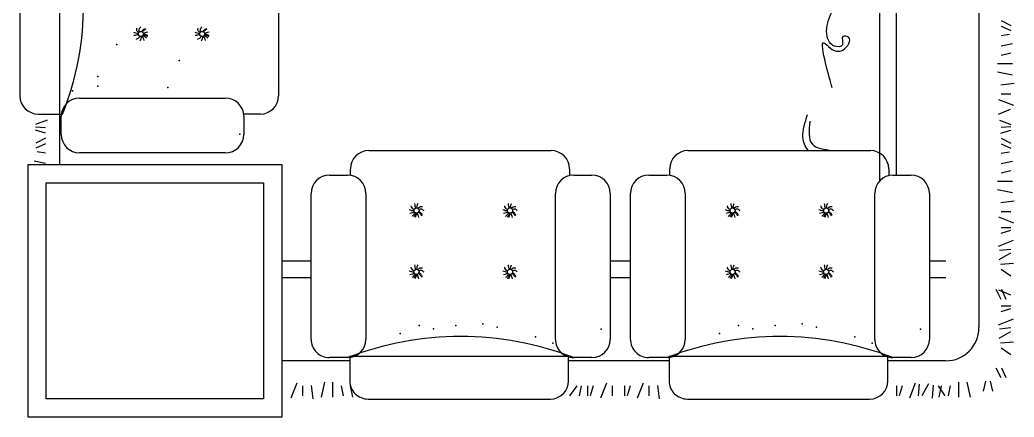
# Model space of a CAD drawing. Header units: millimetres. Extents: x 356 to 23963, y 1202 to 21076.
# Drawn here: x 20941 to 23937, y 12232 to 13429 of the extents above; entities that cross this region are included whole.
import ezdxf

# ---------------------------------------------------------------- set-up
doc = ezdxf.new("R2010")
doc.units = ezdxf.units.MM

msp = doc.modelspace()

# ---------------------------------------------------------------- linework, layer by layer
at = {"color": 0}
for p, q in [((23531.3, 15401.8, -342.9), (23531.3, 12943.3, -342.9)), ((23581.3, 15401.8, -342.9), (23581.3, 12961.2, -342.9)), ((23831.3, 15401.8, -342.9), (23831.3, 12501.6, -342.9)), ((21060.6, 15125.4, -342.9), (21060.6, 12993.3, -342.9)), ((20940.9, 15060.1, -342.9), (20940.9, 13200.4, -342.9)), ((21720.6, 15070.4, -342.9), (21720.6, 13200.4, -342.9)), ((23897.8, 13427.3, -342.9), (23927.2, 13412.6, -342.9)), ((23897.8, 13410, -342.9), (23927.2, 13397.8, -342.9)), ((23897.8, 13382.2, -342.9), (23922.9, 13386, -342.9)), ((23897.8, 13351, -342.9), (23932.1, 13357.9, -342.9)), ((23897.8, 13323.5, -342.9), (23927.7, 13329.9, -342.9)), ((23887.3, 13298.1, -342.9), (23932.1, 13298.1, -342.9)), ((23887.3, 13273.2, -342.9), (23932.1, 13263.3, -342.9)), ((23897.3, 13233.4, -342.9), (23937.1, 13238.4, -342.9)), ((21120.6, 13193.8, -342.9), (21560.6, 13193.8, -342.9)), ((23889.9, 13189.8, -342.9), (23934.9, 13171.9, -342.9)), ((23897.8, 13206.7, -342.9), (23927.7, 13206.7, -342.9)), ((23889.9, 13145.1, -342.9), (23925.9, 13160.1, -342.9)), ((21022.8, 13127.1, -342.9), (20988, 13114.3, -342.9)), ((20995.9, 13145.4, -342.9), (21069.2, 13145.4, -342.9)), ((21065.6, 13083.8, -342.9), (21065.6, 13138.8, -342.9)), ((21665.6, 13145.4, -342.9), (21615.2, 13145.4, -342.9)), ((21615.6, 13138.8, -342.9), (21615.6, 13083.8, -342.9)), ((23892.9, 13127.1, -342.9), (23927.7, 13114.3, -342.9)), ((20988, 13107.3, -342.9), (21018, 13104.6, -342.9)), ((21018.4, 13087.8, -342.9), (20988, 13096.5, -342.9)), ((23897.3, 13087.8, -342.9), (23927.7, 13096.5, -342.9)), ((23927.7, 13107.3, -342.9), (23897.8, 13104.6, -342.9)), ((21018, 13072.6, -342.9), (20988.6, 13057.9, -342.9)), ((23897.8, 13072.6, -342.9), (23927.2, 13057.9, -342.9)), ((21018, 13055.3, -342.9), (20988.6, 13043.1, -342.9)), ((21992.1, 13035.3, -342.9), (22542.1, 13035.3, -342.9)), ((22954.2, 13035.3, -342.9), (23504.2, 13035.3, -342.9)), ((23897.8, 13055.3, -342.9), (23927.2, 13043.1, -342.9)), ((21018, 13027.5, -342.9), (20992.8, 13031.3, -342.9)), ((21560.6, 13028.8, -342.9), (21120.6, 13028.8, -342.9)), ((23897.8, 13027.5, -342.9), (23922.9, 13031.3, -342.9)), ((20965.5, 12231.9, -342.9), (20965.5, 12993.3, -342.9)), ((20965.5, 12993.3, -342.9), (21729.9, 12993.3, -342.9)), ((21018, 12996.3, -342.9), (20983.6, 13003.2, -342.9)), ((21729.9, 12993.3, -342.9), (21729.9, 12231.9, -342.9)), ((21937.1, 12960.6, -342.9), (21937.1, 12980.3, -342.9)), ((22597.1, 12980.3, -342.9), (22597.1, 12959.7, -342.9)), ((22899.2, 12960.6, -342.9), (22899.2, 12980.3, -342.9)), ((23559.2, 12980.3, -342.9), (23559.2, 12959.7, -342.9)), ((23897.8, 12996.3, -342.9), (23932.1, 13003.2, -342.9)), ((23897.8, 12968.8, -342.9), (23927.7, 12975.2, -342.9)), ((21873.6, 12961.2, -342.9), (21928.6, 12961.2, -342.9)), ((22609.8, 12961.2, -342.9), (22664.8, 12961.2, -342.9)), ((22835.8, 12961.2, -342.9), (22890.8, 12961.2, -342.9)), ((23571.9, 12961.2, -342.9), (23626.9, 12961.2, -342.9)), ((21020.5, 12286.9, -342.9), (21020.5, 12938.3, -342.9)), ((21020.5, 12938.3, -342.9), (21674.9, 12938.3, -342.9)), ((21674.9, 12938.3, -342.9), (21674.9, 12286.9, -342.9)), ((23887.3, 12943.4, -342.9), (23932.1, 12943.4, -342.9)), ((23887.3, 12918.5, -342.9), (23932.1, 12908.6, -342.9)), ((21818.6, 12466.2, -342.9), (21818.6, 12906.2, -342.9)), ((21983.6, 12906.2, -342.9), (21983.6, 12466.2, -342.9)), ((22554.8, 12466.2, -342.9), (22554.8, 12906.2, -342.9)), ((22719.8, 12906.2, -342.9), (22719.8, 12466.2, -342.9)), ((22780.8, 12466.2, -342.9), (22780.8, 12906.2, -342.9)), ((22945.8, 12906.2, -342.9), (22945.8, 12466.2, -342.9)), ((23516.9, 12466.2, -342.9), (23516.9, 12906.2, -342.9)), ((23681.9, 12906.2, -342.9), (23681.9, 12466.2, -342.9)), ((23897.3, 12878.7, -342.9), (23937.1, 12883.7, -342.9)), ((23889.9, 12835.2, -342.9), (23934.9, 12817.2, -342.9)), ((23897.8, 12852, -342.9), (23927.7, 12852, -342.9)), ((23897.8, 12803.9, -342.9), (23927.7, 12803.9, -342.9)), ((23897.8, 12786.8, -342.9), (23927.7, 12795.8, -342.9)), ((23889.9, 12747, -342.9), (23934.9, 12765, -342.9)), ((23892.9, 12735, -342.9), (23927.7, 12738.5, -342.9)), ((23892.3, 12706.9, -342.9), (23927.7, 12727.2, -342.9)), ((21818.6, 12701.6, -342.9), (21729.9, 12701.6, -342.9)), ((22780.8, 12701.6, -342.9), (22719.8, 12701.6, -342.9)), ((23731.3, 12701.6, -342.9), (23681.9, 12701.6, -342.9)), ((23895.9, 12693.1, -342.9), (23934.9, 12696.1, -342.9)), ((23897.8, 12677.9, -342.9), (23927.7, 12657.7, -342.9)), ((21818.6, 12651.6, -342.9), (21729.9, 12651.6, -342.9)), ((22780.8, 12651.6, -342.9), (22719.8, 12651.6, -342.9)), ((23731.3, 12651.6, -342.9), (23681.9, 12651.6, -342.9)), ((23882.2, 12617.5, -342.9), (23896.9, 12588, -342.9)), ((23889.9, 12615.6, -342.9), (23925.9, 12600.7, -342.9)), ((23899.5, 12617.5, -342.9), (23911.8, 12588, -342.9)), ((23897.8, 12567, -342.9), (23927.7, 12567, -342.9)), ((23897.8, 12549.9, -342.9), (23927.7, 12558.9, -342.9)), ((23889.9, 12510.1, -342.9), (23934.9, 12528.1, -342.9)), ((23892.9, 12498.2, -342.9), (23927.7, 12501.6, -342.9)), ((23892.3, 12470.1, -342.9), (23927.7, 12490.3, -342.9)), ((23895.9, 12456.2, -342.9), (23934.9, 12459.2, -342.9)), ((23897.8, 12441.1, -342.9), (23927.7, 12420.8, -342.9)), ((21928.6, 12411.2, -342.9), (21873.6, 12411.2, -342.9)), ((22594.6, 12414.7, -342.9), (21935.2, 12414.7, -342.9)), ((21935.2, 12414.7, -342.9), (21935.2, 12341.4, -342.9)), ((21941.9, 12412.8, -342.9), (21940.4, 12415.7, -342.9)), ((22594.6, 12341.4, -342.9), (22594.6, 12414.7, -342.9)), ((22664.8, 12411.2, -342.9), (22609.8, 12411.2, -342.9)), ((22890.8, 12411.2, -342.9), (22835.8, 12411.2, -342.9)), ((23556.8, 12414.7, -342.9), (22897.4, 12414.7, -342.9)), ((22897.4, 12414.7, -342.9), (22897.4, 12341.4, -342.9)), ((22904, 12412.8, -342.9), (22902.5, 12415.7, -342.9)), ((23556.8, 12341.4, -342.9), (23556.8, 12414.7, -342.9)), ((23626.9, 12411.2, -342.9), (23571.9, 12411.2, -342.9)), ((21935.2, 12401.6, -342.9), (21729.9, 12401.6, -342.9)), ((22897.4, 12401.6, -342.9), (22594.6, 12401.6, -342.9)), ((23731.3, 12401.6, -342.9), (23556.8, 12401.6, -342.9)), ((23882.2, 12380.6, -342.9), (23896.9, 12351.2, -342.9)), ((23899.5, 12380.6, -342.9), (23911.8, 12351.2, -342.9)), ((21775.2, 12334.1, -342.9), (21757.2, 12289.2, -342.9)), ((21792.1, 12326.3, -342.9), (21792.1, 12296.3, -342.9)), ((21818.7, 12326.8, -342.9), (21823.7, 12286.9, -342.9)), ((21858.6, 12336.8, -342.9), (21848.6, 12291.9, -342.9)), ((21883.4, 12336.8, -342.9), (21883.4, 12291.9, -342.9)), ((21908.8, 12326.3, -342.9), (21915.2, 12296.3, -342.9)), ((21936.3, 12326.3, -342.9), (21943.2, 12291.9, -342.9)), ((22619, 12326.3, -342.9), (22597.6, 12296.3, -342.9)), ((22632.8, 12326.3, -342.9), (22626.1, 12296.3, -342.9)), ((22651.5, 12326.3, -342.9), (22651.5, 12296.3, -342.9)), ((22668.6, 12326.3, -342.9), (22659.6, 12296.3, -342.9)), ((22708.4, 12334.1, -342.9), (22690.4, 12289.2, -342.9)), ((22725.3, 12326.3, -342.9), (22725.3, 12296.3, -342.9)), ((22762.5, 12326.3, -342.9), (22762.5, 12296.3, -342.9)), ((22779.6, 12326.3, -342.9), (22770.6, 12296.3, -342.9)), ((22819.4, 12334.1, -342.9), (22801.4, 12289.2, -342.9)), ((22836.3, 12326.3, -342.9), (22836.3, 12296.3, -342.9)), ((22862.9, 12326.8, -342.9), (22867.9, 12286.9, -342.9)), ((23582.5, 12326.3, -342.9), (23582.5, 12296.3, -342.9)), ((23599.6, 12326.3, -342.9), (23590.6, 12296.3, -342.9)), ((23639.4, 12334.1, -342.9), (23621.4, 12289.2, -342.9)), ((23651.4, 12331.1, -342.9), (23647.9, 12296.3, -342.9)), ((23679.5, 12331.8, -342.9), (23659.2, 12296.3, -342.9)), ((23693.3, 12328.1, -342.9), (23690.3, 12289.2, -342.9)), ((23708.4, 12326.3, -342.9), (23728.7, 12296.3, -342.9)), ((23717, 12326.3, -342.9), (23710.1, 12291.9, -342.9)), ((23744.5, 12326.3, -342.9), (23738.1, 12296.3, -342.9)), ((23769.9, 12336.8, -342.9), (23769.9, 12291.9, -342.9)), ((23794.8, 12336.8, -342.9), (23804.7, 12291.9, -342.9)), ((23850.6, 12340.1, -342.9), (23844, 12310.2, -342.9)), ((23864.6, 12340.1, -342.9), (23872.1, 12310.2, -342.9)), ((21674.9, 12286.9, -342.9), (21020.5, 12286.9, -342.9)), ((21990.2, 12286.4, -342.9), (22539.6, 12286.4, -342.9)), ((22952.4, 12286.4, -342.9), (23501.8, 12286.4, -342.9)), ((21729.9, 12231.9, -342.9), (20965.5, 12231.9, -342.9))]:
    msp.add_line(p, q, dxfattribs=at)
for centre in [(21305.4, 13387, -342.9), (21490.2, 13387, -342.9), (22136, 12854.6, -342.9), (22417.9, 12854.6, -342.9), (23088.8, 12854.6, -342.9), (23370.6, 12854.6, -342.9), (22136, 12669.8, -342.9), (22417.9, 12669.8, -342.9), (23088.8, 12669.8, -342.9), (23370.6, 12669.8, -342.9)]:
    msp.add_circle(centre, 7.76, dxfattribs=at)
for centre, radius, start, end in [((20272.6, 13469.2, -342.9), 859.9, 337.8758, 23.5914), ((20995.9, 13200.4, -342.9), 55, 180, 270), ((21120.6, 13138.8, -342.9), 55, 90, 180), ((21560.6, 13138.8, -342.9), 55, 0, 90), ((21665.6, 13200.4, -342.9), 55, 270, 0), ((21120.6, 13083.8, -342.9), 55, 180, 270), ((21560.6, 13083.8, -342.9), 55, 270, 0), ((21992.1, 12980.3, -342.9), 55, 89.9997, 179.9997), ((22542.1, 12980.3, -342.9), 55, 359.9997, 89.9997), ((22954.2, 12980.3, -342.9), 55, 89.9997, 179.9997), ((23504.2, 12980.3, -342.9), 55, 359.9997, 89.9997), ((21873.6, 12906.2, -342.9), 55, 89.9997, 179.9997), ((21928.6, 12906.2, -342.9), 55, 359.9997, 89.9997), ((22609.8, 12906.2, -342.9), 55, 89.9997, 179.9997), ((22664.8, 12906.2, -342.9), 55, 359.9997, 89.9997), ((22835.8, 12906.2, -342.9), 55, 89.9997, 179.9997), ((22890.8, 12906.2, -342.9), 55, 359.9997, 89.9997), ((23571.9, 12906.2, -342.9), 55, 89.9997, 179.9997), ((23626.9, 12906.2, -342.9), 55, 359.9997, 89.9997), ((23731.3, 12501.6, -342.9), 100, 270, 0), ((21873.6, 12466.2, -342.9), 55, 179.9997, 269.9997), ((22269.2, 11535.7, -342.9), 939.5, 68.7445, 111.2548), ((21928.6, 12466.2, -342.9), 55, 269.9997, 359.9997), ((22609.8, 12466.2, -342.9), 55, 179.9997, 269.9997), ((22664.8, 12466.2, -342.9), 55, 269.9997, 359.9997), ((22835.8, 12466.2, -342.9), 55, 179.9997, 269.9997), ((23231.3, 11535.7, -342.9), 939.5, 68.7445, 111.2548), ((22890.8, 12466.2, -342.9), 55, 269.9997, 359.9997), ((23571.9, 12466.2, -342.9), 55, 179.9997, 269.9997), ((23626.9, 12466.2, -342.9), 55, 269.9997, 359.9997), ((21990.2, 12341.4, -342.9), 55, 179.9997, 269.9997), ((22539.6, 12341.4, -342.9), 55, 269.9997, 359.9997), ((22952.4, 12341.4, -342.9), 55, 179.9997, 269.9997), ((23501.8, 12341.4, -342.9), 55, 269.9997, 359.9997)]:
    msp.add_arc(centre, radius, start, end, dxfattribs=at)
msp.add_spline([(23389.1, 13224.2, -342.9), (23368.9, 13299.9, -342.9), (23363.9, 13360.5, -342.9), (23384.1, 13343.7, -342.9), (23421.1, 13338.6, -342.9), (23438, 13377.3, -342.9), (23421.1, 13379, -342.9), (23419.5, 13353.8, -342.9), (23395.9, 13350.4, -342.9), (23374, 13379, -342.9), (23384.1, 13444.7, -342.9), (23436.3, 13517.1, -342.9), (23481.8, 13567.6, -342.9), (23498.6, 13650.1, -342.9), (23475, 13724.1, -342.9), (23407.7, 13776.3, -342.9), (23414.4, 13830.2, -342.9), (23454.8, 13840.3, -342.9), (23485.1, 13818.4, -342.9), (23486.8, 13789.8, -342.9), (23468.3, 13778, -342.9), (23488.5, 13779.7, -342.9), (23502, 13823.5, -342.9), (23453.1, 13848.7, -342.9), (23400.9, 13833.6, -342.9), (23389.1, 13783.1, -342.9), (23367.2, 13781.4, -342.9), (23288.1, 13729.2, -342.9), (23310, 13614.7, -342.9), (23304.9, 13533.9, -342.9), (23274.6, 13520.4, -342.9), (23266.2, 13542.3, -342.9), (23259.5, 13528.9, -342.9), (23271.2, 13500.2, -342.9), (23313.4, 13515.4, -342.9), (23320.1, 13557.5, -342.9), (23328.5, 13589.5, -342.9), (23343.7, 13544, -342.9), (23348.7, 13570.9, -342.9), (23377.3, 13547.4, -342.9), (23404.3, 13565.9, -342.9), (23404.3, 13596.2, -342.9), (23375.7, 13658.5, -342.9)], degree=3, dxfattribs=at)
for points, knots in [([(21299, 13391.3, -342.9), (21296.9, 13393, -342.9), (21292.5, 13396.3, -342.9), (21292.8, 13401.9, -342.9), (21292.9, 13404.8, -342.9)], [0, 0, 0, 0, 6.856105, 14.205505, 14.205505, 14.205505, 14.205505]), ([(21301.5, 13393.7, -342.9), (21300.7, 13396.6, -342.9), (21299.1, 13402.4, -342.9), (21303.3, 13406.7, -342.9), (21305.4, 13408.7, -342.9)], [0, 0, 0, 0, 7.761402, 15.149629, 15.149629, 15.149629, 15.149629]), ([(21307.8, 13394.4, -342.9), (21308.7, 13395.6, -342.9), (21311.6, 13399.7, -342.9), (21316.1, 13402.2, -342.9), (21319.1, 13403.9, -342.9)], [0, 0, 0, 0, 4.266067, 13.575664, 13.575664, 13.575664, 13.575664]), ([(21310.2, 13393.1, -342.9), (21311.2, 13394.5, -342.9), (21314, 13398.4, -342.9), (21318.2, 13400.7, -342.9), (21321, 13402.2, -342.9)], [0, 0, 0, 0, 4.546199, 12.962709, 12.962709, 12.962709, 12.962709]), ([(21483.8, 13391.3, -342.9), (21481.7, 13393, -342.9), (21477.3, 13396.3, -342.9), (21477.5, 13401.9, -342.9), (21477.7, 13404.8, -342.9)], [0, 0, 0, 0, 6.856105, 14.205505, 14.205505, 14.205505, 14.205505]), ([(21486.3, 13393.7, -342.9), (21485.5, 13396.6, -342.9), (21483.9, 13402.4, -342.9), (21488.1, 13406.7, -342.9), (21490.1, 13408.7, -342.9)], [0, 0, 0, 0, 7.761402, 15.149629, 15.149629, 15.149629, 15.149629]), ([(21492.6, 13394.4, -342.9), (21493.5, 13395.6, -342.9), (21496.4, 13399.7, -342.9), (21500.8, 13402.2, -342.9), (21503.9, 13403.9, -342.9)], [0, 0, 0, 0, 4.266067, 13.575664, 13.575664, 13.575664, 13.575664]), ([(21495, 13393.1, -342.9), (21495.9, 13394.5, -342.9), (21498.7, 13398.4, -342.9), (21503, 13400.7, -342.9), (21505.7, 13402.2, -342.9)], [0, 0, 0, 0, 4.546199, 12.962709, 12.962709, 12.962709, 12.962709]), ([(21297.8, 13388.4, -342.9), (21295.4, 13388.5, -342.9), (21290.7, 13388.8, -342.9), (21286.4, 13390.8, -342.9), (21284.2, 13391.8, -342.9)], [0, 0, 0, 0, 6.497422, 12.853051, 12.853051, 12.853051, 12.853051]), ([(21297.8, 13385.6, -342.9), (21295.8, 13384.6, -342.9), (21291.5, 13382.7, -342.9), (21286.7, 13382.4, -342.9), (21284.2, 13382.3, -342.9)], [0, 0, 0, 0, 5.930312, 12.843632, 12.843632, 12.843632, 12.843632]), ([(21302.2, 13379.9, -342.9), (21301.6, 13378.5, -342.9), (21299.9, 13374.8, -342.9), (21295.3, 13372.2, -342.9), (21292, 13371.1, -342.9), (21291, 13370.7, -342.9)], [0, 0, 0, 0, 4.195117, 10.720817, 13.688099, 13.688099, 13.688099, 13.688099]), ([(21306, 13379.2, -342.9), (21306.1, 13377, -342.9), (21306.2, 13372.2, -342.9), (21304, 13367.8, -342.9), (21302.8, 13365.4, -342.9)], [0, 0, 0, 0, 5.895147, 13.127489, 13.127489, 13.127489, 13.127489]), ([(21309.8, 13380.5, -342.9), (21310.6, 13378.6, -342.9), (21312.4, 13374.3, -342.9), (21313.8, 13369.7, -342.9), (21314.6, 13367.2, -342.9)], [0, 0, 0, 0, 5.674604, 12.874291, 12.874291, 12.874291, 12.874291]), ([(21311.7, 13382.4, -342.9), (21313.4, 13381.5, -342.9), (21317.6, 13379.2, -342.9), (21320.9, 13375.9, -342.9), (21322.8, 13373.9, -342.9)], [0, 0, 0, 0, 5.351689, 12.796405, 12.796405, 12.796405, 12.796405]), ([(21312.9, 13389, -342.9), (21315, 13389.8, -342.9), (21319.3, 13391.6, -342.9), (21323.9, 13392.7, -342.9), (21326.3, 13393.2, -342.9)], [0, 0, 0, 0, 6.012824, 12.754506, 12.754506, 12.754506, 12.754506]), ([(21312.9, 13384.8, -342.9), (21314.3, 13384.4, -342.9), (21318.7, 13382.8, -342.9), (21322.8, 13380.5, -342.9), (21325.6, 13378.8, -342.9)], [0, 0, 0, 0, 3.947036, 12.81534, 12.81534, 12.81534, 12.81534]), ([(21313.2, 13387.1, -342.9), (21314.7, 13386.7, -342.9), (21319.3, 13385.5, -342.9), (21323.8, 13383.9, -342.9), (21326.8, 13382.9, -342.9)], [0, 0, 0, 0, 4.307472, 12.949294, 12.949294, 12.949294, 12.949294]), ([(21482.6, 13385.6, -342.9), (21480.6, 13384.6, -342.9), (21476.3, 13382.7, -342.9), (21471.5, 13382.4, -342.9), (21468.9, 13382.3, -342.9)], [0, 0, 0, 0, 5.930312, 12.843632, 12.843632, 12.843632, 12.843632]), ([(21482.6, 13388.4, -342.9), (21480.2, 13388.5, -342.9), (21475.4, 13388.8, -342.9), (21471.1, 13390.8, -342.9), (21469, 13391.8, -342.9)], [0, 0, 0, 0, 6.497422, 12.853051, 12.853051, 12.853051, 12.853051]), ([(21487, 13379.9, -342.9), (21486.3, 13378.5, -342.9), (21484.7, 13374.8, -342.9), (21480, 13372.2, -342.9), (21476.8, 13371.1, -342.9), (21475.7, 13370.7, -342.9)], [0, 0, 0, 0, 4.195117, 10.720817, 13.688099, 13.688099, 13.688099, 13.688099]), ([(21490.8, 13379.2, -342.9), (21490.9, 13377, -342.9), (21491, 13372.2, -342.9), (21488.8, 13367.8, -342.9), (21487.6, 13365.4, -342.9)], [0, 0, 0, 0, 5.895147, 13.127489, 13.127489, 13.127489, 13.127489]), ([(21494.5, 13380.5, -342.9), (21495.3, 13378.6, -342.9), (21497.2, 13374.3, -342.9), (21498.6, 13369.7, -342.9), (21499.4, 13367.2, -342.9)], [0, 0, 0, 0, 5.674604, 12.874291, 12.874291, 12.874291, 12.874291]), ([(21496.5, 13382.4, -342.9), (21498.2, 13381.5, -342.9), (21502.4, 13379.2, -342.9), (21505.7, 13375.9, -342.9), (21507.6, 13373.9, -342.9)], [0, 0, 0, 0, 5.351689, 12.796405, 12.796405, 12.796405, 12.796405]), ([(21497.7, 13389, -342.9), (21499.7, 13389.8, -342.9), (21504.1, 13391.6, -342.9), (21508.6, 13392.7, -342.9), (21511.1, 13393.2, -342.9)], [0, 0, 0, 0, 6.012824, 12.754506, 12.754506, 12.754506, 12.754506]), ([(21497.7, 13384.8, -342.9), (21499, 13384.4, -342.9), (21503.5, 13382.8, -342.9), (21507.6, 13380.5, -342.9), (21510.4, 13378.8, -342.9)], [0, 0, 0, 0, 3.947036, 12.81534, 12.81534, 12.81534, 12.81534]), ([(21498, 13387.1, -342.9), (21499.5, 13386.7, -342.9), (21504.1, 13385.5, -342.9), (21508.6, 13383.9, -342.9), (21511.6, 13382.9, -342.9)], [0, 0, 0, 0, 4.307472, 12.949294, 12.949294, 12.949294, 12.949294]), ([(23316.6, 13035.3, -342.9), (23307.1, 13048.5, -342.9), (23294.2, 13080.7, -342.9), (23307, 13120.4, -342.9), (23314.5, 13144.1, -342.9)], [1156.000042, 1156.000042, 1156.000042, 1156.000042, 1203.329999, 1272.981389, 1272.981389, 1272.981389, 1272.981389]), ([(23321.4, 13123.6, -342.9), (23318.8, 13096.5, -342.9), (23313.7, 13042.9, -342.9), (23365.9, 13039.8, -342.9), (23390.5, 13035.3, -342.9)], [0, 0, 0, 0, 68.638507, 136.093736, 136.093736, 136.093736, 136.093736]), ([(22128.3, 12854, -342.9), (22126.1, 12853.9, -342.9), (22121.2, 12853.8, -342.9), (22116.8, 12856, -342.9), (22114.4, 12857.2, -342.9)], [0, 0, 0, 0, 5.895147, 13.127489, 13.127489, 13.127489, 13.127489]), ([(22129, 12857.8, -342.9), (22127.5, 12858.4, -342.9), (22123.9, 12860.1, -342.9), (22121.3, 12864.7, -342.9), (22120.1, 12868, -342.9), (22119.8, 12869, -342.9)], [0, 0, 0, 0, 4.195117, 10.720817, 13.688099, 13.688099, 13.688099, 13.688099]), ([(22134.6, 12862.2, -342.9), (22133.7, 12864.2, -342.9), (22131.7, 12868.5, -342.9), (22131.5, 12873.2, -342.9), (22131.3, 12875.8, -342.9)], [0, 0, 0, 0, 5.930312, 12.843632, 12.843632, 12.843632, 12.843632]), ([(22137.4, 12862.2, -342.9), (22137.6, 12864.6, -342.9), (22137.8, 12869.3, -342.9), (22139.9, 12873.6, -342.9), (22140.9, 12875.8, -342.9)], [0, 0, 0, 0, 6.497422, 12.853051, 12.853051, 12.853051, 12.853051]), ([(22140.4, 12861, -342.9), (22142, 12863.1, -342.9), (22145.4, 12867.5, -342.9), (22150.9, 12867.2, -342.9), (22153.8, 12867.1, -342.9)], [0, 0, 0, 0, 6.856105, 14.205505, 14.205505, 14.205505, 14.205505]), ([(22142.7, 12858.5, -342.9), (22145.7, 12859.3, -342.9), (22151.5, 12860.9, -342.9), (22155.7, 12856.7, -342.9), (22157.8, 12854.6, -342.9)], [0, 0, 0, 0, 7.761402, 15.149629, 15.149629, 15.149629, 15.149629]), ([(22410.2, 12854, -342.9), (22408, 12853.9, -342.9), (22403.1, 12853.8, -342.9), (22398.7, 12856, -342.9), (22396.3, 12857.2, -342.9)], [0, 0, 0, 0, 5.895147, 13.127489, 13.127489, 13.127489, 13.127489]), ([(22410.8, 12857.8, -342.9), (22409.4, 12858.4, -342.9), (22405.8, 12860.1, -342.9), (22403.2, 12864.7, -342.9), (22402, 12868, -342.9), (22401.6, 12869, -342.9)], [0, 0, 0, 0, 4.195117, 10.720817, 13.688099, 13.688099, 13.688099, 13.688099]), ([(22416.5, 12862.2, -342.9), (22415.6, 12864.2, -342.9), (22413.6, 12868.5, -342.9), (22413.3, 12873.2, -342.9), (22413.2, 12875.8, -342.9)], [0, 0, 0, 0, 5.930312, 12.843632, 12.843632, 12.843632, 12.843632]), ([(22419.3, 12862.2, -342.9), (22419.4, 12864.6, -342.9), (22419.7, 12869.3, -342.9), (22421.7, 12873.6, -342.9), (22422.8, 12875.8, -342.9)], [0, 0, 0, 0, 6.497422, 12.853051, 12.853051, 12.853051, 12.853051]), ([(22422.2, 12861, -342.9), (22423.9, 12863.1, -342.9), (22427.3, 12867.5, -342.9), (22432.8, 12867.2, -342.9), (22435.7, 12867.1, -342.9)], [0, 0, 0, 0, 6.856105, 14.205505, 14.205505, 14.205505, 14.205505]), ([(22424.6, 12858.5, -342.9), (22427.6, 12859.3, -342.9), (22433.3, 12860.9, -342.9), (22437.6, 12856.7, -342.9), (22439.7, 12854.6, -342.9)], [0, 0, 0, 0, 7.761402, 15.149629, 15.149629, 15.149629, 15.149629]), ([(23081, 12854, -342.9), (23078.8, 12853.9, -342.9), (23074, 12853.8, -342.9), (23069.6, 12856, -342.9), (23067.2, 12857.2, -342.9)], [0, 0, 0, 0, 5.895147, 13.127489, 13.127489, 13.127489, 13.127489]), ([(23081.7, 12857.8, -342.9), (23080.3, 12858.4, -342.9), (23076.6, 12860.1, -342.9), (23074, 12864.7, -342.9), (23072.9, 12868, -342.9), (23072.5, 12869, -342.9)], [0, 0, 0, 0, 4.195117, 10.720817, 13.688099, 13.688099, 13.688099, 13.688099]), ([(23087.4, 12862.2, -342.9), (23086.4, 12864.2, -342.9), (23084.5, 12868.5, -342.9), (23084.2, 12873.2, -342.9), (23084.1, 12875.8, -342.9)], [0, 0, 0, 0, 5.930312, 12.843632, 12.843632, 12.843632, 12.843632]), ([(23090.2, 12862.2, -342.9), (23090.3, 12864.6, -342.9), (23090.6, 12869.3, -342.9), (23092.6, 12873.6, -342.9), (23093.6, 12875.8, -342.9)], [0, 0, 0, 0, 6.497422, 12.853051, 12.853051, 12.853051, 12.853051]), ([(23093.1, 12861, -342.9), (23094.7, 12863.1, -342.9), (23098.1, 12867.5, -342.9), (23103.7, 12867.2, -342.9), (23106.6, 12867.1, -342.9)], [0, 0, 0, 0, 6.856105, 14.205505, 14.205505, 14.205505, 14.205505]), ([(23095.5, 12858.5, -342.9), (23098.4, 12859.3, -342.9), (23104.2, 12860.9, -342.9), (23108.5, 12856.7, -342.9), (23110.5, 12854.6, -342.9)], [0, 0, 0, 0, 7.761402, 15.149629, 15.149629, 15.149629, 15.149629]), ([(23362.9, 12854, -342.9), (23360.7, 12853.9, -342.9), (23355.8, 12853.8, -342.9), (23351.5, 12856, -342.9), (23349, 12857.2, -342.9)], [0, 0, 0, 0, 5.895147, 13.127489, 13.127489, 13.127489, 13.127489]), ([(23363.6, 12857.8, -342.9), (23362.2, 12858.4, -342.9), (23358.5, 12860.1, -342.9), (23355.9, 12864.7, -342.9), (23354.8, 12868, -342.9), (23354.4, 12869, -342.9)], [0, 0, 0, 0, 4.195117, 10.720817, 13.688099, 13.688099, 13.688099, 13.688099]), ([(23369.2, 12862.2, -342.9), (23368.3, 12864.2, -342.9), (23366.3, 12868.5, -342.9), (23366.1, 12873.2, -342.9), (23366, 12875.8, -342.9)], [0, 0, 0, 0, 5.930312, 12.843632, 12.843632, 12.843632, 12.843632]), ([(23372.1, 12862.2, -342.9), (23372.2, 12864.6, -342.9), (23372.4, 12869.3, -342.9), (23374.5, 12873.6, -342.9), (23375.5, 12875.8, -342.9)], [0, 0, 0, 0, 6.497422, 12.853051, 12.853051, 12.853051, 12.853051]), ([(23375, 12861, -342.9), (23376.6, 12863.1, -342.9), (23380, 12867.5, -342.9), (23385.6, 12867.2, -342.9), (23388.4, 12867.1, -342.9)], [0, 0, 0, 0, 6.856105, 14.205505, 14.205505, 14.205505, 14.205505]), ([(23377.3, 12858.5, -342.9), (23380.3, 12859.3, -342.9), (23386.1, 12860.9, -342.9), (23390.3, 12856.7, -342.9), (23392.4, 12854.6, -342.9)], [0, 0, 0, 0, 7.761402, 15.149629, 15.149629, 15.149629, 15.149629]), ([(22129.6, 12850.2, -342.9), (22127.7, 12849.4, -342.9), (22123.3, 12847.6, -342.9), (22118.8, 12846.2, -342.9), (22116.3, 12845.4, -342.9)], [0, 0, 0, 0, 5.674604, 12.874291, 12.874291, 12.874291, 12.874291]), ([(22131.4, 12848.3, -342.9), (22130.5, 12846.6, -342.9), (22128.3, 12842.4, -342.9), (22124.9, 12839.1, -342.9), (22122.9, 12837.2, -342.9)], [0, 0, 0, 0, 5.351689, 12.796405, 12.796405, 12.796405, 12.796405]), ([(22133.9, 12847.1, -342.9), (22133.4, 12845.7, -342.9), (22131.9, 12841.3, -342.9), (22129.5, 12837.2, -342.9), (22127.9, 12834.4, -342.9)], [0, 0, 0, 0, 3.947036, 12.81534, 12.81534, 12.81534, 12.81534]), ([(22136.1, 12846.8, -342.9), (22135.7, 12845.3, -342.9), (22134.5, 12840.7, -342.9), (22133, 12836.2, -342.9), (22132, 12833.2, -342.9)], [0, 0, 0, 0, 4.307472, 12.949294, 12.949294, 12.949294, 12.949294]), ([(22138, 12847.1, -342.9), (22138.9, 12845, -342.9), (22140.6, 12840.7, -342.9), (22141.7, 12836.1, -342.9), (22142.3, 12833.7, -342.9)], [0, 0, 0, 0, 6.012824, 12.754506, 12.754506, 12.754506, 12.754506]), ([(22142.1, 12849.8, -342.9), (22143.5, 12848.8, -342.9), (22147.4, 12846, -342.9), (22149.7, 12841.8, -342.9), (22151.3, 12839, -342.9)], [0, 0, 0, 0, 4.546199, 12.962709, 12.962709, 12.962709, 12.962709]), ([(22143.4, 12852.2, -342.9), (22144.7, 12851.3, -342.9), (22148.8, 12848.4, -342.9), (22151.3, 12843.9, -342.9), (22153, 12840.9, -342.9)], [0, 0, 0, 0, 4.266067, 13.575664, 13.575664, 13.575664, 13.575664]), ([(22411.5, 12850.2, -342.9), (22409.5, 12849.4, -342.9), (22405.2, 12847.6, -342.9), (22400.7, 12846.2, -342.9), (22398.1, 12845.4, -342.9)], [0, 0, 0, 0, 5.674604, 12.874291, 12.874291, 12.874291, 12.874291]), ([(22413.3, 12848.3, -342.9), (22412.4, 12846.6, -342.9), (22410.1, 12842.4, -342.9), (22406.8, 12839.1, -342.9), (22404.8, 12837.2, -342.9)], [0, 0, 0, 0, 5.351689, 12.796405, 12.796405, 12.796405, 12.796405]), ([(22415.8, 12847.1, -342.9), (22415.3, 12845.7, -342.9), (22413.7, 12841.3, -342.9), (22411.4, 12837.2, -342.9), (22409.8, 12834.4, -342.9)], [0, 0, 0, 0, 3.947036, 12.81534, 12.81534, 12.81534, 12.81534]), ([(22418, 12846.8, -342.9), (22417.6, 12845.3, -342.9), (22416.4, 12840.7, -342.9), (22414.9, 12836.2, -342.9), (22413.9, 12833.2, -342.9)], [0, 0, 0, 0, 4.307472, 12.949294, 12.949294, 12.949294, 12.949294]), ([(22419.9, 12847.1, -342.9), (22420.8, 12845, -342.9), (22422.5, 12840.7, -342.9), (22423.6, 12836.1, -342.9), (22424.1, 12833.7, -342.9)], [0, 0, 0, 0, 6.012824, 12.754506, 12.754506, 12.754506, 12.754506]), ([(22424, 12849.8, -342.9), (22425.4, 12848.8, -342.9), (22429.3, 12846, -342.9), (22431.6, 12841.8, -342.9), (22433.1, 12839, -342.9)], [0, 0, 0, 0, 4.546199, 12.962709, 12.962709, 12.962709, 12.962709]), ([(22425.3, 12852.2, -342.9), (22426.6, 12851.3, -342.9), (22430.7, 12848.4, -342.9), (22433.1, 12843.9, -342.9), (22434.8, 12840.9, -342.9)], [0, 0, 0, 0, 4.266067, 13.575664, 13.575664, 13.575664, 13.575664]), ([(23082.3, 12850.2, -342.9), (23080.4, 12849.4, -342.9), (23076, 12847.6, -342.9), (23071.5, 12846.2, -342.9), (23069, 12845.4, -342.9)], [0, 0, 0, 0, 5.674604, 12.874291, 12.874291, 12.874291, 12.874291]), ([(23084.2, 12848.3, -342.9), (23083.2, 12846.6, -342.9), (23081, 12842.4, -342.9), (23077.6, 12839.1, -342.9), (23075.7, 12837.2, -342.9)], [0, 0, 0, 0, 5.351689, 12.796405, 12.796405, 12.796405, 12.796405]), ([(23086.6, 12847.1, -342.9), (23086.2, 12845.7, -342.9), (23084.6, 12841.3, -342.9), (23082.3, 12837.2, -342.9), (23080.6, 12834.4, -342.9)], [0, 0, 0, 0, 3.947036, 12.81534, 12.81534, 12.81534, 12.81534]), ([(23088.9, 12846.8, -342.9), (23088.5, 12845.3, -342.9), (23087.3, 12840.7, -342.9), (23085.7, 12836.2, -342.9), (23084.7, 12833.2, -342.9)], [0, 0, 0, 0, 4.307472, 12.949294, 12.949294, 12.949294, 12.949294]), ([(23090.8, 12847.1, -342.9), (23091.6, 12845, -342.9), (23093.4, 12840.7, -342.9), (23094.4, 12836.1, -342.9), (23095, 12833.7, -342.9)], [0, 0, 0, 0, 6.012824, 12.754506, 12.754506, 12.754506, 12.754506]), ([(23094.9, 12849.8, -342.9), (23096.3, 12848.8, -342.9), (23100.2, 12846, -342.9), (23102.5, 12841.8, -342.9), (23104, 12839, -342.9)], [0, 0, 0, 0, 4.546199, 12.962709, 12.962709, 12.962709, 12.962709]), ([(23096.2, 12852.2, -342.9), (23097.4, 12851.3, -342.9), (23101.5, 12848.4, -342.9), (23104, 12843.9, -342.9), (23105.7, 12840.9, -342.9)], [0, 0, 0, 0, 4.266067, 13.575664, 13.575664, 13.575664, 13.575664]), ([(23364.2, 12850.2, -342.9), (23362.3, 12849.4, -342.9), (23357.9, 12847.6, -342.9), (23353.4, 12846.2, -342.9), (23350.9, 12845.4, -342.9)], [0, 0, 0, 0, 5.674604, 12.874291, 12.874291, 12.874291, 12.874291]), ([(23366.1, 12848.3, -342.9), (23365.1, 12846.6, -342.9), (23362.9, 12842.4, -342.9), (23359.5, 12839.1, -342.9), (23357.6, 12837.2, -342.9)], [0, 0, 0, 0, 5.351689, 12.796405, 12.796405, 12.796405, 12.796405]), ([(23368.5, 12847.1, -342.9), (23368, 12845.7, -342.9), (23366.5, 12841.3, -342.9), (23364.1, 12837.2, -342.9), (23362.5, 12834.4, -342.9)], [0, 0, 0, 0, 3.947036, 12.81534, 12.81534, 12.81534, 12.81534]), ([(23370.7, 12846.8, -342.9), (23370.3, 12845.3, -342.9), (23369.1, 12840.7, -342.9), (23367.6, 12836.2, -342.9), (23366.6, 12833.2, -342.9)], [0, 0, 0, 0, 4.307472, 12.949294, 12.949294, 12.949294, 12.949294]), ([(23372.7, 12847.1, -342.9), (23373.5, 12845, -342.9), (23375.3, 12840.7, -342.9), (23376.3, 12836.1, -342.9), (23376.9, 12833.7, -342.9)], [0, 0, 0, 0, 6.012824, 12.754506, 12.754506, 12.754506, 12.754506]), ([(23376.8, 12849.8, -342.9), (23378.1, 12848.8, -342.9), (23382, 12846, -342.9), (23384.4, 12841.8, -342.9), (23385.9, 12839, -342.9)], [0, 0, 0, 0, 4.546199, 12.962709, 12.962709, 12.962709, 12.962709]), ([(23378, 12852.2, -342.9), (23379.3, 12851.3, -342.9), (23383.4, 12848.4, -342.9), (23385.9, 12843.9, -342.9), (23387.6, 12840.9, -342.9)], [0, 0, 0, 0, 4.266067, 13.575664, 13.575664, 13.575664, 13.575664]), ([(22129, 12673, -342.9), (22127.5, 12673.7, -342.9), (22123.9, 12675.3, -342.9), (22121.3, 12680, -342.9), (22120.1, 12683.2, -342.9), (22119.8, 12684.3, -342.9)], [0, 0, 0, 0, 4.195117, 10.720817, 13.688099, 13.688099, 13.688099, 13.688099]), ([(22134.6, 12677.4, -342.9), (22133.7, 12679.4, -342.9), (22131.7, 12683.7, -342.9), (22131.5, 12688.5, -342.9), (22131.3, 12691, -342.9)], [0, 0, 0, 0, 5.930312, 12.843632, 12.843632, 12.843632, 12.843632]), ([(22137.4, 12677.4, -342.9), (22137.6, 12679.8, -342.9), (22137.8, 12684.6, -342.9), (22139.9, 12688.9, -342.9), (22140.9, 12691, -342.9)], [0, 0, 0, 0, 6.497422, 12.853051, 12.853051, 12.853051, 12.853051]), ([(22140.4, 12676.2, -342.9), (22142, 12678.3, -342.9), (22145.4, 12682.7, -342.9), (22150.9, 12682.5, -342.9), (22153.8, 12682.3, -342.9)], [0, 0, 0, 0, 6.856105, 14.205505, 14.205505, 14.205505, 14.205505]), ([(22142.7, 12673.7, -342.9), (22145.7, 12674.5, -342.9), (22151.5, 12676.1, -342.9), (22155.7, 12671.9, -342.9), (22157.8, 12669.9, -342.9)], [0, 0, 0, 0, 7.761402, 15.149629, 15.149629, 15.149629, 15.149629]), ([(22410.8, 12673, -342.9), (22409.4, 12673.7, -342.9), (22405.8, 12675.3, -342.9), (22403.2, 12680, -342.9), (22402, 12683.2, -342.9), (22401.6, 12684.3, -342.9)], [0, 0, 0, 0, 4.195117, 10.720817, 13.688099, 13.688099, 13.688099, 13.688099]), ([(22416.5, 12677.4, -342.9), (22415.6, 12679.4, -342.9), (22413.6, 12683.7, -342.9), (22413.3, 12688.5, -342.9), (22413.2, 12691, -342.9)], [0, 0, 0, 0, 5.930312, 12.843632, 12.843632, 12.843632, 12.843632]), ([(22419.3, 12677.4, -342.9), (22419.4, 12679.8, -342.9), (22419.7, 12684.6, -342.9), (22421.7, 12688.9, -342.9), (22422.8, 12691, -342.9)], [0, 0, 0, 0, 6.497422, 12.853051, 12.853051, 12.853051, 12.853051]), ([(22422.2, 12676.2, -342.9), (22423.9, 12678.3, -342.9), (22427.3, 12682.7, -342.9), (22432.8, 12682.5, -342.9), (22435.7, 12682.3, -342.9)], [0, 0, 0, 0, 6.856105, 14.205505, 14.205505, 14.205505, 14.205505]), ([(22424.6, 12673.7, -342.9), (22427.6, 12674.5, -342.9), (22433.3, 12676.1, -342.9), (22437.6, 12671.9, -342.9), (22439.7, 12669.9, -342.9)], [0, 0, 0, 0, 7.761402, 15.149629, 15.149629, 15.149629, 15.149629]), ([(23081.7, 12673, -342.9), (23080.3, 12673.7, -342.9), (23076.6, 12675.3, -342.9), (23074, 12680, -342.9), (23072.9, 12683.2, -342.9), (23072.5, 12684.3, -342.9)], [0, 0, 0, 0, 4.195117, 10.720817, 13.688099, 13.688099, 13.688099, 13.688099]), ([(23087.4, 12677.4, -342.9), (23086.4, 12679.4, -342.9), (23084.5, 12683.7, -342.9), (23084.2, 12688.5, -342.9), (23084.1, 12691, -342.9)], [0, 0, 0, 0, 5.930312, 12.843632, 12.843632, 12.843632, 12.843632]), ([(23090.2, 12677.4, -342.9), (23090.3, 12679.8, -342.9), (23090.6, 12684.6, -342.9), (23092.6, 12688.9, -342.9), (23093.6, 12691, -342.9)], [0, 0, 0, 0, 6.497422, 12.853051, 12.853051, 12.853051, 12.853051]), ([(23093.1, 12676.2, -342.9), (23094.7, 12678.3, -342.9), (23098.1, 12682.7, -342.9), (23103.7, 12682.5, -342.9), (23106.6, 12682.3, -342.9)], [0, 0, 0, 0, 6.856105, 14.205505, 14.205505, 14.205505, 14.205505]), ([(23095.5, 12673.7, -342.9), (23098.4, 12674.5, -342.9), (23104.2, 12676.1, -342.9), (23108.5, 12671.9, -342.9), (23110.5, 12669.9, -342.9)], [0, 0, 0, 0, 7.761402, 15.149629, 15.149629, 15.149629, 15.149629]), ([(23363.6, 12673, -342.9), (23362.2, 12673.7, -342.9), (23358.5, 12675.3, -342.9), (23355.9, 12680, -342.9), (23354.8, 12683.2, -342.9), (23354.4, 12684.3, -342.9)], [0, 0, 0, 0, 4.195117, 10.720817, 13.688099, 13.688099, 13.688099, 13.688099]), ([(23369.2, 12677.4, -342.9), (23368.3, 12679.4, -342.9), (23366.3, 12683.7, -342.9), (23366.1, 12688.5, -342.9), (23366, 12691, -342.9)], [0, 0, 0, 0, 5.930312, 12.843632, 12.843632, 12.843632, 12.843632]), ([(23372.1, 12677.4, -342.9), (23372.2, 12679.8, -342.9), (23372.4, 12684.6, -342.9), (23374.5, 12688.9, -342.9), (23375.5, 12691, -342.9)], [0, 0, 0, 0, 6.497422, 12.853051, 12.853051, 12.853051, 12.853051]), ([(23375, 12676.2, -342.9), (23376.6, 12678.3, -342.9), (23380, 12682.7, -342.9), (23385.6, 12682.5, -342.9), (23388.4, 12682.3, -342.9)], [0, 0, 0, 0, 6.856105, 14.205505, 14.205505, 14.205505, 14.205505]), ([(23377.3, 12673.7, -342.9), (23380.3, 12674.5, -342.9), (23386.1, 12676.1, -342.9), (23390.3, 12671.9, -342.9), (23392.4, 12669.9, -342.9)], [0, 0, 0, 0, 7.761402, 15.149629, 15.149629, 15.149629, 15.149629]), ([(22128.3, 12669.2, -342.9), (22126.1, 12669.1, -342.9), (22121.2, 12669, -342.9), (22116.8, 12671.2, -342.9), (22114.4, 12672.4, -342.9)], [0, 0, 0, 0, 5.895147, 13.127489, 13.127489, 13.127489, 13.127489]), ([(22129.6, 12665.5, -342.9), (22127.7, 12664.7, -342.9), (22123.3, 12662.8, -342.9), (22118.8, 12661.4, -342.9), (22116.3, 12660.6, -342.9)], [0, 0, 0, 0, 5.674604, 12.874291, 12.874291, 12.874291, 12.874291]), ([(22131.4, 12663.5, -342.9), (22130.5, 12661.8, -342.9), (22128.3, 12657.6, -342.9), (22124.9, 12654.3, -342.9), (22122.9, 12652.4, -342.9)], [0, 0, 0, 0, 5.351689, 12.796405, 12.796405, 12.796405, 12.796405]), ([(22133.9, 12662.3, -342.9), (22133.4, 12661, -342.9), (22131.9, 12656.5, -342.9), (22129.5, 12652.4, -342.9), (22127.9, 12649.6, -342.9)], [0, 0, 0, 0, 3.947036, 12.81534, 12.81534, 12.81534, 12.81534]), ([(22136.1, 12662, -342.9), (22135.7, 12660.5, -342.9), (22134.5, 12655.9, -342.9), (22133, 12651.4, -342.9), (22132, 12648.4, -342.9)], [0, 0, 0, 0, 4.307472, 12.949294, 12.949294, 12.949294, 12.949294]), ([(22138, 12662.3, -342.9), (22138.9, 12660.3, -342.9), (22140.6, 12655.9, -342.9), (22141.7, 12651.4, -342.9), (22142.3, 12648.9, -342.9)], [0, 0, 0, 0, 6.012824, 12.754506, 12.754506, 12.754506, 12.754506]), ([(22142.1, 12665, -342.9), (22143.5, 12664, -342.9), (22147.4, 12661.3, -342.9), (22149.7, 12657, -342.9), (22151.3, 12654.3, -342.9)], [0, 0, 0, 0, 4.546199, 12.962709, 12.962709, 12.962709, 12.962709]), ([(22143.4, 12667.4, -342.9), (22144.7, 12666.5, -342.9), (22148.8, 12663.6, -342.9), (22151.3, 12659.2, -342.9), (22153, 12656.1, -342.9)], [0, 0, 0, 0, 4.266067, 13.575664, 13.575664, 13.575664, 13.575664]), ([(22410.2, 12669.2, -342.9), (22408, 12669.1, -342.9), (22403.1, 12669, -342.9), (22398.7, 12671.2, -342.9), (22396.3, 12672.4, -342.9)], [0, 0, 0, 0, 5.895147, 13.127489, 13.127489, 13.127489, 13.127489]), ([(22411.5, 12665.5, -342.9), (22409.5, 12664.7, -342.9), (22405.2, 12662.8, -342.9), (22400.7, 12661.4, -342.9), (22398.1, 12660.6, -342.9)], [0, 0, 0, 0, 5.674604, 12.874291, 12.874291, 12.874291, 12.874291]), ([(22413.3, 12663.5, -342.9), (22412.4, 12661.8, -342.9), (22410.1, 12657.6, -342.9), (22406.8, 12654.3, -342.9), (22404.8, 12652.4, -342.9)], [0, 0, 0, 0, 5.351689, 12.796405, 12.796405, 12.796405, 12.796405]), ([(22415.8, 12662.3, -342.9), (22415.3, 12661, -342.9), (22413.7, 12656.5, -342.9), (22411.4, 12652.4, -342.9), (22409.8, 12649.6, -342.9)], [0, 0, 0, 0, 3.947036, 12.81534, 12.81534, 12.81534, 12.81534]), ([(22418, 12662, -342.9), (22417.6, 12660.5, -342.9), (22416.4, 12655.9, -342.9), (22414.9, 12651.4, -342.9), (22413.9, 12648.4, -342.9)], [0, 0, 0, 0, 4.307472, 12.949294, 12.949294, 12.949294, 12.949294]), ([(22419.9, 12662.3, -342.9), (22420.8, 12660.3, -342.9), (22422.5, 12655.9, -342.9), (22423.6, 12651.4, -342.9), (22424.1, 12648.9, -342.9)], [0, 0, 0, 0, 6.012824, 12.754506, 12.754506, 12.754506, 12.754506]), ([(22424, 12665, -342.9), (22425.4, 12664, -342.9), (22429.3, 12661.3, -342.9), (22431.6, 12657, -342.9), (22433.1, 12654.3, -342.9)], [0, 0, 0, 0, 4.546199, 12.962709, 12.962709, 12.962709, 12.962709]), ([(22425.3, 12667.4, -342.9), (22426.6, 12666.5, -342.9), (22430.7, 12663.6, -342.9), (22433.1, 12659.2, -342.9), (22434.8, 12656.1, -342.9)], [0, 0, 0, 0, 4.266067, 13.575664, 13.575664, 13.575664, 13.575664]), ([(23081, 12669.2, -342.9), (23078.8, 12669.1, -342.9), (23074, 12669, -342.9), (23069.6, 12671.2, -342.9), (23067.2, 12672.4, -342.9)], [0, 0, 0, 0, 5.895147, 13.127489, 13.127489, 13.127489, 13.127489]), ([(23082.3, 12665.5, -342.9), (23080.4, 12664.7, -342.9), (23076, 12662.8, -342.9), (23071.5, 12661.4, -342.9), (23069, 12660.6, -342.9)], [0, 0, 0, 0, 5.674604, 12.874291, 12.874291, 12.874291, 12.874291]), ([(23084.2, 12663.5, -342.9), (23083.2, 12661.8, -342.9), (23081, 12657.6, -342.9), (23077.6, 12654.3, -342.9), (23075.7, 12652.4, -342.9)], [0, 0, 0, 0, 5.351689, 12.796405, 12.796405, 12.796405, 12.796405]), ([(23086.6, 12662.3, -342.9), (23086.2, 12661, -342.9), (23084.6, 12656.5, -342.9), (23082.3, 12652.4, -342.9), (23080.6, 12649.6, -342.9)], [0, 0, 0, 0, 3.947036, 12.81534, 12.81534, 12.81534, 12.81534]), ([(23088.9, 12662, -342.9), (23088.5, 12660.5, -342.9), (23087.3, 12655.9, -342.9), (23085.7, 12651.4, -342.9), (23084.7, 12648.4, -342.9)], [0, 0, 0, 0, 4.307472, 12.949294, 12.949294, 12.949294, 12.949294]), ([(23090.8, 12662.3, -342.9), (23091.6, 12660.3, -342.9), (23093.4, 12655.9, -342.9), (23094.4, 12651.4, -342.9), (23095, 12648.9, -342.9)], [0, 0, 0, 0, 6.012824, 12.754506, 12.754506, 12.754506, 12.754506]), ([(23094.9, 12665, -342.9), (23096.3, 12664, -342.9), (23100.2, 12661.3, -342.9), (23102.5, 12657, -342.9), (23104, 12654.3, -342.9)], [0, 0, 0, 0, 4.546199, 12.962709, 12.962709, 12.962709, 12.962709]), ([(23096.2, 12667.4, -342.9), (23097.4, 12666.5, -342.9), (23101.5, 12663.6, -342.9), (23104, 12659.2, -342.9), (23105.7, 12656.1, -342.9)], [0, 0, 0, 0, 4.266067, 13.575664, 13.575664, 13.575664, 13.575664]), ([(23362.9, 12669.2, -342.9), (23360.7, 12669.1, -342.9), (23355.8, 12669, -342.9), (23351.5, 12671.2, -342.9), (23349, 12672.4, -342.9)], [0, 0, 0, 0, 5.895147, 13.127489, 13.127489, 13.127489, 13.127489]), ([(23364.2, 12665.5, -342.9), (23362.3, 12664.7, -342.9), (23357.9, 12662.8, -342.9), (23353.4, 12661.4, -342.9), (23350.9, 12660.6, -342.9)], [0, 0, 0, 0, 5.674604, 12.874291, 12.874291, 12.874291, 12.874291]), ([(23366.1, 12663.5, -342.9), (23365.1, 12661.8, -342.9), (23362.9, 12657.6, -342.9), (23359.5, 12654.3, -342.9), (23357.6, 12652.4, -342.9)], [0, 0, 0, 0, 5.351689, 12.796405, 12.796405, 12.796405, 12.796405]), ([(23368.5, 12662.3, -342.9), (23368, 12661, -342.9), (23366.5, 12656.5, -342.9), (23364.1, 12652.4, -342.9), (23362.5, 12649.6, -342.9)], [0, 0, 0, 0, 3.947036, 12.81534, 12.81534, 12.81534, 12.81534]), ([(23370.7, 12662, -342.9), (23370.3, 12660.5, -342.9), (23369.1, 12655.9, -342.9), (23367.6, 12651.4, -342.9), (23366.6, 12648.4, -342.9)], [0, 0, 0, 0, 4.307472, 12.949294, 12.949294, 12.949294, 12.949294]), ([(23372.7, 12662.3, -342.9), (23373.5, 12660.3, -342.9), (23375.3, 12655.9, -342.9), (23376.3, 12651.4, -342.9), (23376.9, 12648.9, -342.9)], [0, 0, 0, 0, 6.012824, 12.754506, 12.754506, 12.754506, 12.754506]), ([(23376.8, 12665, -342.9), (23378.1, 12664, -342.9), (23382, 12661.3, -342.9), (23384.4, 12657, -342.9), (23385.9, 12654.3, -342.9)], [0, 0, 0, 0, 4.546199, 12.962709, 12.962709, 12.962709, 12.962709]), ([(23378, 12667.4, -342.9), (23379.3, 12666.5, -342.9), (23383.4, 12663.6, -342.9), (23385.9, 12659.2, -342.9), (23387.6, 12656.1, -342.9)], [0, 0, 0, 0, 4.266067, 13.575664, 13.575664, 13.575664, 13.575664])]:
    msp.add_open_spline(points, degree=3, knots=knots, dxfattribs=at)
for p in [(21233.3, 13354.8, -342.9), (21420.4, 13306.7, -342.9), (21175.7, 13258.7, -342.9), (21099, 13215.5, -342.9), (21175.7, 13229.9, -342.9), (21386.8, 13225.1, -342.9), (21603.3, 13085.2, -342.9), (22144.3, 12508, -342.9), (22187.5, 12498.4, -342.9), (22254.7, 12508, -342.9), (22336.2, 12512.8, -342.9), (22379.4, 12503.2, -342.9), (22692.9, 12496.9, -342.9), (23106.5, 12508, -342.9), (23149.6, 12498.4, -342.9), (23216.8, 12508, -342.9), (23298.4, 12512.8, -342.9), (23341.5, 12503.2, -342.9), (23655.1, 12496.9, -342.9), (22086.8, 12484, -342.9), (22494.5, 12474.4, -342.9), (23048.9, 12484, -342.9), (23456.7, 12474.4, -342.9), (22547.3, 12455.2, -342.9), (23509.5, 12455.2, -342.9)]:
    msp.add_point(p, dxfattribs=at)

doc.saveas('drawing.dxf')
